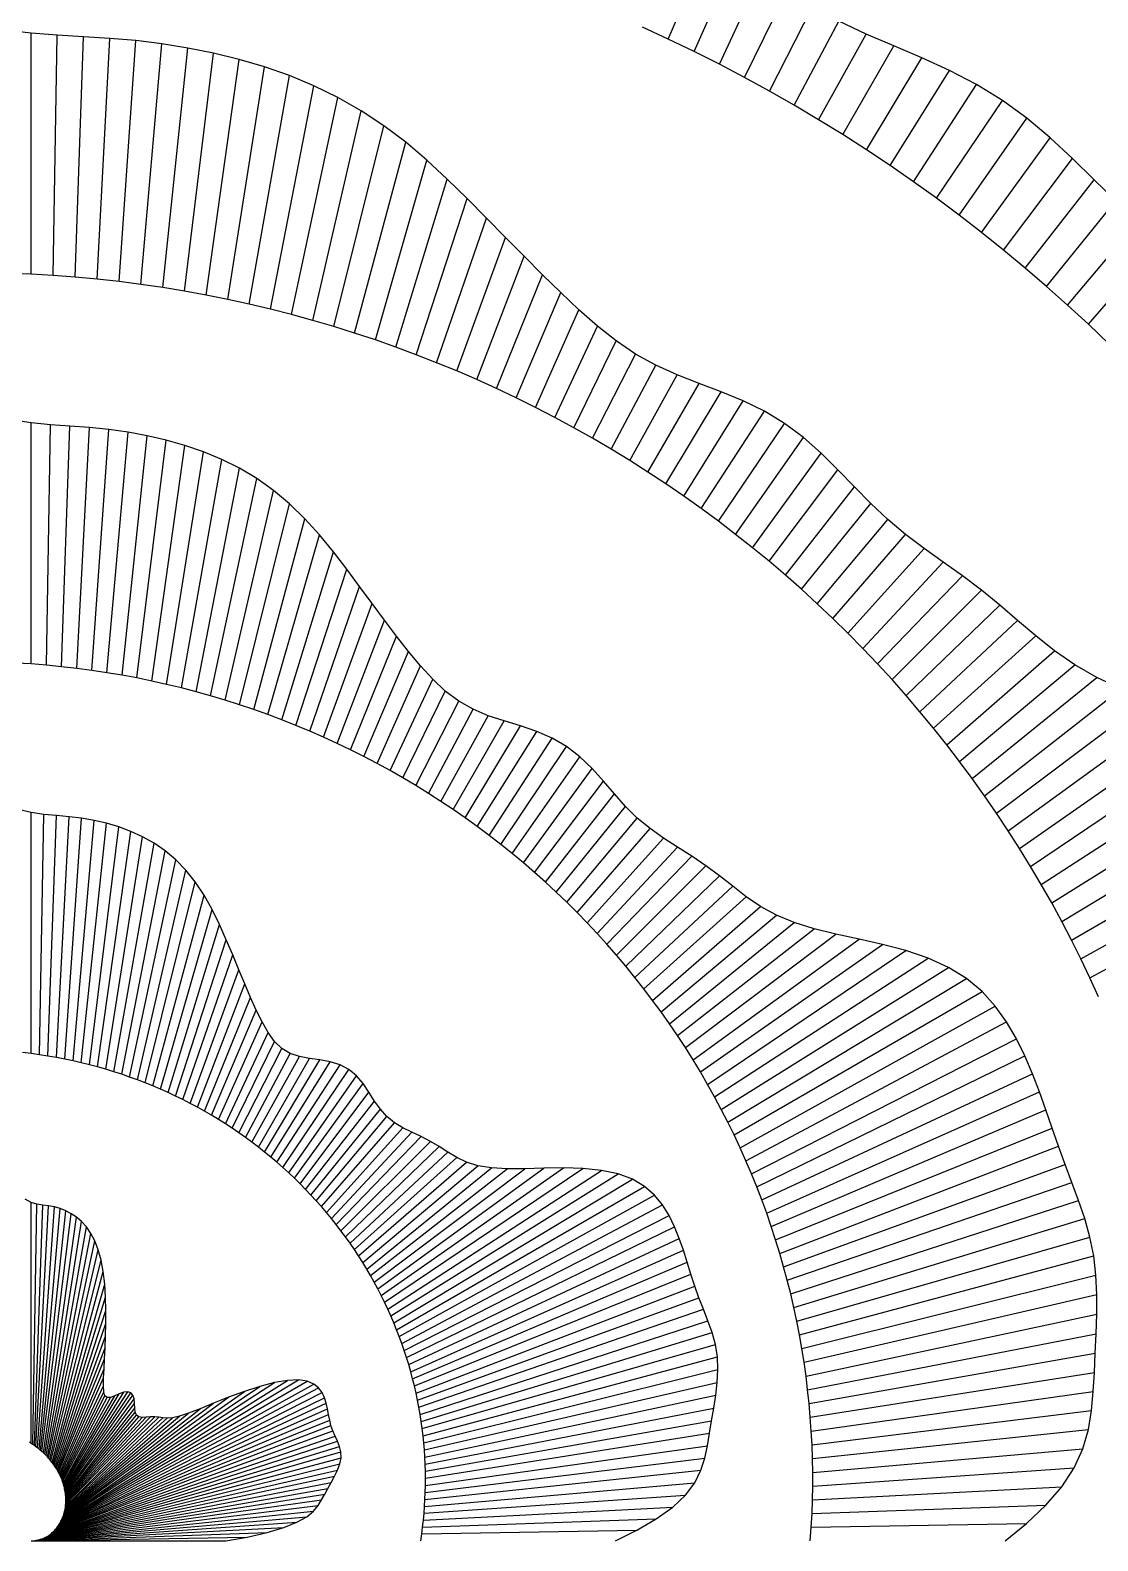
# Model space of a CAD drawing. Header units: metres. Extents: x -30.4 to 28.5, y -25.7 to 29.7.
# Drawn here: x -0.01 to 13.69, y 0 to 19.38 of the extents above; entities that cross this region are included whole.
import ezdxf

# ---------------------------------------------------------------- set-up
doc = ezdxf.new("R2010")
doc.units = ezdxf.units.M
for name, color, linetype in [('Fill', 3, 'Continuous'), ('Inner', 2, 'Continuous'), ('Outer', 1, 'Continuous')]:
    doc.layers.add(name, color=color, linetype=linetype)

msp = doc.modelspace()

# ---------------------------------------------------------------- linework, layer by layer
at = {"layer": 'Fill'}
for p, q in [((8.178, 19.267), (8.751, 20.616)), ((8.508, 19.108), (9.065, 20.36)), ((8.834, 18.944), (9.38, 20.116)), ((9.157, 18.775), (9.7, 19.888)), ((9.477, 18.6), (10.028, 19.681)), ((9.794, 18.419), (10.367, 19.497)), ((0, 16.25), (0, 19.342)), ((0.283, 16.234), (0.337, 19.317)), ((0.566, 16.212), (0.674, 19.298)), ((0.848, 16.186), (1.01, 19.276)), ((1.13, 16.155), (1.346, 19.247)), ((1.41, 16.119), (1.68, 19.205)), ((10.107, 18.233), (10.716, 19.332)), ((1.69, 16.078), (2.013, 19.152)), ((1.969, 16.032), (2.343, 19.085)), ((2.246, 15.982), (2.671, 19.005)), ((10.417, 18.042), (11.073, 19.179)), ((10.723, 17.846), (11.433, 19.027)), ((2.523, 15.926), (2.995, 18.91)), ((11.025, 17.644), (11.788, 18.865)), ((2.798, 15.866), (3.315, 18.799)), ((3.071, 15.801), (3.629, 18.669)), ((11.324, 17.437), (12.134, 18.685)), ((3.344, 15.732), (3.936, 18.519)), ((11.619, 17.226), (12.465, 18.481)), ((3.615, 15.658), (4.236, 18.348)), ((11.91, 17.009), (12.78, 18.251)), ((3.884, 15.579), (4.527, 18.155)), ((4.152, 15.495), (4.808, 17.943)), ((12.197, 16.787), (13.078, 18)), ((4.418, 15.407), (5.079, 17.713)), ((12.479, 16.561), (13.364, 17.734)), ((4.682, 15.314), (5.341, 17.471)), ((12.758, 16.329), (13.643, 17.462)), ((4.944, 15.217), (5.596, 17.222)), ((13.032, 16.093), (13.922, 17.193)), ((5.205, 15.115), (5.843, 16.971)), ((13.302, 15.853), (14.208, 16.933)), ((5.463, 15.009), (6.087, 16.723)), ((13.568, 15.608), (14.503, 16.684)), ((5.719, 14.898), (6.326, 16.48)), ((5.973, 14.783), (6.563, 16.243)), ((6.225, 14.664), (6.797, 16.014)), ((6.474, 14.541), (7.031, 15.792)), ((6.721, 14.413), (7.267, 15.584)), ((6.965, 14.281), (7.508, 15.394)), ((7.207, 14.145), (7.758, 15.226)), ((7.446, 14.005), (8.019, 15.082)), ((7.683, 13.86), (8.292, 14.959)), ((7.917, 13.712), (8.573, 14.849)), ((8.148, 13.56), (8.857, 14.741)), ((8.376, 13.404), (9.139, 14.625)), ((0, 11.25), (0, 14.342)), ((8.601, 13.244), (9.411, 14.492)), ((0.196, 11.234), (0.25, 14.318)), ((0.392, 11.215), (0.499, 14.301)), ((0.587, 11.193), (0.749, 14.283)), ((0.781, 11.167), (0.997, 14.259)), ((0.974, 11.138), (1.244, 14.224)), ((1.167, 11.105), (1.49, 14.179)), ((8.823, 13.08), (9.669, 14.335)), ((9.042, 12.913), (9.912, 14.155)), ((1.359, 11.07), (1.734, 14.122)), ((1.55, 11.03), (1.975, 14.054)), ((1.74, 10.988), (2.213, 13.972)), ((9.258, 12.742), (10.139, 13.955)), ((1.929, 10.942), (2.446, 13.875)), ((2.117, 10.893), (2.675, 13.761)), ((2.304, 10.841), (2.897, 13.628)), ((9.47, 12.567), (10.355, 13.741)), ((2.49, 10.786), (3.111, 13.476)), ((9.68, 12.389), (10.565, 13.522)), ((2.675, 10.727), (3.317, 13.304)), ((9.886, 12.208), (10.776, 13.307)), ((2.858, 10.665), (3.514, 13.113)), ((10.088, 12.023), (10.994, 13.102)), ((3.04, 10.601), (3.701, 12.907)), ((10.287, 11.834), (11.223, 12.91)), ((3.22, 10.533), (3.88, 12.689)), ((10.483, 11.643), (11.462, 12.73)), ((3.399, 10.462), (4.051, 12.466)), ((10.675, 11.448), (11.707, 12.555)), ((3.577, 10.388), (4.216, 12.243)), ((10.864, 11.25), (11.954, 12.379)), ((3.753, 10.311), (4.377, 12.024)), ((11.049, 11.049), (12.196, 12.196)), ((11.23, 10.844), (12.431, 12.005)), ((3.927, 10.23), (4.534, 11.812)), ((11.407, 10.637), (12.661, 11.807)), ((4.1, 10.148), (4.69, 11.608)), ((11.581, 10.427), (12.893, 11.609)), ((4.271, 10.062), (4.844, 11.411)), ((11.75, 10.214), (13.135, 11.418)), ((4.44, 9.973), (4.998, 11.225)), ((4.608, 9.881), (5.154, 11.053)), ((11.916, 9.999), (13.395, 11.24)), ((12.078, 9.781), (13.679, 11.077)), ((4.773, 9.787), (5.316, 10.9)), ((12.236, 9.56), (13.989, 10.93)), ((4.937, 9.69), (5.488, 10.771)), ((5.099, 9.59), (5.672, 10.668)), ((12.39, 9.336), (14.322, 10.792)), ((5.259, 9.487), (5.868, 10.586)), ((5.417, 9.382), (6.073, 10.519)), ((12.54, 9.111), (14.67, 10.658)), ((12.685, 8.882), (15.024, 10.52)), ((5.572, 9.274), (6.282, 10.455)), ((5.726, 9.164), (6.489, 10.385)), ((5.878, 9.051), (6.688, 10.298)), ((12.827, 8.652), (15.373, 10.369)), ((6.027, 8.935), (6.873, 10.19)), ((12.964, 8.419), (15.705, 10.199)), ((6.174, 8.817), (7.044, 10.06)), ((6.319, 8.697), (7.2, 9.91)), ((13.098, 8.184), (16.013, 10.006)), ((6.461, 8.574), (7.346, 9.748)), ((13.227, 7.947), (16.29, 9.788)), ((6.601, 8.449), (7.486, 9.582)), ((13.351, 7.708), (16.534, 9.546)), ((0, 6.25), (0, 9.342)), ((0.109, 6.235), (0.163, 9.319)), ((0.217, 6.218), (0.325, 9.304)), ((6.739, 8.322), (7.629, 9.421)), ((0.325, 6.2), (0.487, 9.29)), ((0.432, 6.179), (0.648, 9.271)), ((0.539, 6.157), (0.809, 9.243)), ((0.645, 6.133), (0.968, 9.206)), ((0.75, 6.107), (1.125, 9.16)), ((6.874, 8.192), (7.78, 9.272)), ((7.007, 8.061), (7.943, 9.137)), ((13.472, 7.467), (16.748, 9.283)), ((0.854, 6.079), (1.279, 9.102)), ((0.958, 6.05), (1.431, 9.033)), ((1.061, 6.018), (1.578, 8.951)), ((7.137, 7.927), (8.116, 9.014)), ((13.588, 7.225), (16.934, 9.004)), ((1.163, 5.985), (1.721, 8.852)), ((1.265, 5.95), (1.857, 8.737)), ((7.265, 7.791), (8.297, 8.898)), ((7.39, 7.653), (8.481, 8.782)), ((1.365, 5.914), (1.986, 8.604)), ((7.513, 7.513), (8.66, 8.66)), ((7.633, 7.371), (8.834, 8.531)), ((1.465, 5.876), (2.107, 8.453)), ((7.75, 7.227), (9.005, 8.397)), ((1.564, 5.836), (2.22, 8.284)), ((7.865, 7.082), (9.177, 8.263)), ((1.661, 5.794), (2.323, 8.101)), ((7.977, 6.934), (9.361, 8.138)), ((8.086, 6.785), (9.565, 8.026)), ((1.758, 5.751), (2.418, 7.908)), ((8.192, 6.634), (9.794, 7.931)), ((8.296, 6.482), (10.049, 7.851)), ((8.397, 6.327), (10.329, 7.783)), ((1.854, 5.706), (2.505, 7.711)), ((8.495, 6.172), (10.625, 7.719)), ((8.59, 6.015), (10.928, 7.652)), ((8.682, 5.856), (11.227, 7.573)), ((1.949, 5.66), (2.588, 7.516)), ((8.771, 5.696), (11.512, 7.476)), ((2.043, 5.612), (2.666, 7.326)), ((8.857, 5.535), (11.773, 7.357)), ((8.941, 5.372), (12.004, 7.213)), ((2.135, 5.563), (2.742, 7.144)), ((9.021, 5.208), (12.204, 7.046)), ((2.227, 5.512), (2.817, 6.972)), ((2.317, 5.459), (2.89, 6.808)), ((9.098, 5.043), (12.374, 6.859)), ((2.407, 5.405), (2.964, 6.657)), ((9.173, 4.877), (12.519, 6.657)), ((2.495, 5.35), (3.041, 6.521)), ((2.582, 5.293), (3.124, 6.406)), ((9.244, 4.71), (12.644, 6.442)), ((2.667, 5.235), (3.218, 6.316)), ((2.752, 5.175), (3.325, 6.253)), ((2.835, 5.114), (3.444, 6.213)), ((9.313, 4.542), (12.753, 6.22)), ((2.917, 5.052), (3.573, 6.189)), ((2.997, 4.988), (3.707, 6.17)), ((3.076, 4.923), (3.84, 6.145)), ((3.154, 4.857), (3.965, 6.105)), ((3.231, 4.79), (4.077, 6.045)), ((3.306, 4.722), (4.176, 5.964)), ((3.38, 4.652), (4.261, 5.865)), ((9.378, 4.373), (12.851, 5.992)), ((3.452, 4.581), (4.336, 5.755)), ((3.523, 4.509), (4.408, 5.642)), ((9.44, 4.203), (12.94, 5.761)), ((3.592, 4.436), (4.483, 5.536)), ((3.66, 4.362), (4.566, 5.442)), ((9.499, 4.032), (13.023, 5.528)), ((3.727, 4.287), (4.662, 5.363)), ((3.792, 4.211), (4.771, 5.298)), ((3.855, 4.134), (4.887, 5.241)), ((9.555, 3.861), (13.104, 5.294)), ((3.917, 4.056), (5.007, 5.185)), ((3.977, 3.977), (5.125, 5.125)), ((4.036, 3.898), (5.238, 5.058)), ((9.608, 3.688), (13.185, 5.061)), ((4.094, 3.817), (5.348, 4.987)), ((4.149, 3.736), (5.462, 4.918)), ((4.203, 3.654), (5.588, 4.857)), ((4.256, 3.571), (5.735, 4.812)), ((4.307, 3.487), (5.908, 4.784)), ((4.356, 3.403), (6.109, 4.773)), ((4.404, 3.318), (6.336, 4.774)), ((4.45, 3.233), (6.58, 4.781)), ((4.494, 3.147), (6.832, 4.784)), ((4.537, 3.06), (7.082, 4.777)), ((4.578, 2.973), (7.319, 4.753)), ((4.617, 2.885), (7.533, 4.707)), ((9.658, 3.515), (13.269, 4.83)), ((4.655, 2.797), (7.719, 4.638)), ((4.691, 2.708), (7.874, 4.546)), ((9.705, 3.342), (13.356, 4.599)), ((0, 1.25), (0, 4.342)), ((0.022, 1.236), (0.075, 4.319)), ((0.043, 1.221), (0.15, 4.307)), ((0.063, 1.207), (0.225, 4.297)), ((0.083, 1.192), (0.3, 4.283)), ((4.725, 2.619), (8.001, 4.435)), ((4.758, 2.53), (8.104, 4.309)), ((9.748, 3.167), (13.442, 4.368)), ((0.103, 1.176), (0.373, 4.262)), ((0.122, 1.16), (0.445, 4.234)), ((0.14, 1.144), (0.515, 4.197)), ((0.159, 1.128), (0.583, 4.151)), ((0.176, 1.111), (0.649, 4.095)), ((4.789, 2.44), (8.189, 4.172)), ((9.789, 2.993), (13.521, 4.134)), ((0.193, 1.094), (0.71, 4.027)), ((0.209, 1.077), (0.767, 3.944)), ((4.819, 2.35), (8.259, 4.028)), ((4.846, 2.26), (8.319, 3.879)), ((9.826, 2.818), (13.588, 3.896)), ((0.225, 1.06), (0.818, 3.847)), ((0.241, 1.042), (0.862, 3.732)), ((4.872, 2.169), (8.372, 3.728)), ((0.255, 1.024), (0.898, 3.601)), ((4.897, 2.078), (8.421, 3.574)), ((9.86, 2.642), (13.637, 3.654)), ((0.27, 1.006), (0.926, 3.454)), ((4.919, 1.987), (8.468, 3.421)), ((9.892, 2.466), (13.666, 3.407)), ((0.283, 0.988), (0.945, 3.294)), ((0.296, 0.97), (0.956, 3.126)), ((4.94, 1.896), (8.517, 3.269)), ((4.959, 1.805), (8.571, 3.119)), ((9.92, 2.29), (13.678, 3.158)), ((0.309, 0.951), (0.96, 2.956)), ((4.977, 1.714), (8.628, 2.971)), ((0.321, 0.932), (0.96, 2.788)), ((4.993, 1.622), (8.687, 2.822)), ((9.945, 2.114), (13.677, 2.907)), ((0.333, 0.914), (0.956, 2.627)), ((5.007, 1.531), (8.74, 2.672)), ((9.966, 1.937), (13.668, 2.657)), ((0.343, 0.895), (0.951, 2.476)), ((0.354, 0.876), (0.944, 2.336)), ((5.02, 1.439), (8.782, 2.518)), ((5.031, 1.348), (8.807, 2.36)), ((9.985, 1.761), (13.657, 2.408)), ((0.364, 0.857), (0.936, 2.206)), ((5.04, 1.257), (8.815, 2.198)), ((10, 1.584), (13.646, 2.161)), ((0.343, 0.183), (3.69, 1.962)), ((0.352, 0.195), (3.628, 2.011)), ((0.361, 0.208), (3.544, 2.046)), ((0.369, 0.222), (3.433, 2.063)), ((0.373, 0.837), (0.93, 2.089)), ((0.377, 0.236), (3.292, 2.057)), ((0.382, 0.818), (0.928, 1.99)), ((0.384, 0.25), (3.125, 2.03)), ((0.391, 0.264), (2.937, 1.981)), ((5.048, 1.165), (8.806, 2.033)), ((0.315, 0.147), (3.788, 1.766)), ((0.325, 0.158), (3.765, 1.836)), ((0.334, 0.17), (3.734, 1.902)), ((0.39, 0.799), (0.933, 1.912)), ((0.397, 0.78), (0.948, 1.861)), ((0.398, 0.279), (2.737, 1.916)), ((0.404, 0.76), (0.977, 1.838)), ((0.405, 0.294), (2.535, 1.842)), ((0.41, 0.309), (2.342, 1.765)), ((0.411, 0.741), (1.02, 1.84)), ((0.417, 0.722), (1.073, 1.859)), ((0.422, 0.702), (1.132, 1.884)), ((0.427, 0.683), (1.19, 1.905)), ((0.431, 0.664), (1.241, 1.912)), ((0.435, 0.645), (1.282, 1.9)), ((0.438, 0.626), (1.308, 1.868)), ((0.441, 0.607), (1.322, 1.82)), ((0.443, 0.588), (1.327, 1.762)), ((5.054, 1.074), (8.786, 1.867)), ((10.013, 1.407), (13.632, 1.916)), ((0.294, 0.125), (3.818, 1.621)), ((0.305, 0.136), (3.805, 1.694)), ((0.416, 0.325), (2.169, 1.695)), ((0.421, 0.341), (2.022, 1.638)), ((0.426, 0.357), (1.904, 1.598)), ((0.43, 0.374), (1.814, 1.577)), ((0.434, 0.39), (1.746, 1.572)), ((0.437, 0.407), (1.691, 1.577)), ((0.44, 0.425), (1.641, 1.585)), ((0.442, 0.442), (1.589, 1.589)), ((0.444, 0.46), (1.534, 1.589)), ((0.445, 0.569), (1.33, 1.702)), ((0.445, 0.477), (1.477, 1.584)), ((0.446, 0.55), (1.336, 1.65)), ((0.446, 0.532), (1.352, 1.612)), ((0.446, 0.514), (1.382, 1.59)), ((0.446, 0.495), (1.425, 1.583)), ((5.058, 0.983), (8.76, 1.703)), ((10.022, 1.231), (13.609, 1.671)), ((0.261, 0.095), (3.872, 1.409)), ((0.272, 0.105), (3.849, 1.478)), ((0.283, 0.114), (3.832, 1.548)), ((5.061, 0.892), (8.733, 1.54)), ((5.062, 0.802), (8.707, 1.379)), ((10.028, 1.054), (13.569, 1.426)), ((0.226, 0.069), (3.958, 1.21)), ((0.238, 0.077), (3.931, 1.277)), ((0.25, 0.086), (3.901, 1.343)), ((5.061, 0.711), (8.68, 1.22)), ((10.031, 0.878), (13.499, 1.181)), ((0.189, 0.047), (3.963, 0.988)), ((0.201, 0.054), (3.978, 1.066)), ((0.214, 0.061), (3.975, 1.14)), ((5.059, 0.621), (8.646, 1.062)), ((0.163, 0.035), (3.895, 0.828)), ((0.176, 0.041), (3.934, 0.908)), ((5.055, 0.531), (8.596, 0.904)), ((10.031, 0.701), (13.388, 0.936)), ((0.123, 0.02), (3.769, 0.597)), ((0.137, 0.024), (3.809, 0.672)), ((0.15, 0.029), (3.852, 0.749)), ((5.043, 0.353), (8.4, 0.587)), ((5.05, 0.442), (8.518, 0.745)), ((10.028, 0.526), (13.229, 0.693)), ((0.096, 0.012), (3.684, 0.452)), ((0.11, 0.015), (3.729, 0.524)), ((5.035, 0.264), (8.236, 0.432)), ((10.022, 0.35), (13.021, 0.455)), ((0.055, 0.004), (3.412, 0.239)), ((0.069, 0.006), (3.537, 0.309)), ((0.083, 0.009), (3.624, 0.381)), ((5.025, 0.175), (8.024, 0.28)), ((10.012, 0.175), (12.773, 0.223)), ((0, 0), (2.5, 0)), ((0.014, 0), (2.775, 0.048)), ((0.028, 0.001), (3.028, 0.106)), ((0.042, 0.002), (3.243, 0.17)), ((5.013, 0.088), (7.774, 0.136))]:
    msp.add_line(p, q, dxfattribs=at)
at = {"layer": 'Inner'}
for p, q in [((8.178, 19.267), (7.846, 19.419)), ((8.508, 19.108), (8.178, 19.267)), ((8.834, 18.944), (8.508, 19.108)), ((9.157, 18.775), (8.834, 18.944)), ((9.477, 18.6), (9.157, 18.775)), ((9.794, 18.419), (9.477, 18.6)), ((10.107, 18.233), (9.794, 18.419)), ((10.417, 18.042), (10.107, 18.233)), ((10.723, 17.846), (10.417, 18.042)), ((11.025, 17.644), (10.723, 17.846)), ((11.324, 17.437), (11.025, 17.644)), ((11.619, 17.226), (11.324, 17.437)), ((11.91, 17.009), (11.619, 17.226)), ((12.197, 16.787), (11.91, 17.009)), ((12.479, 16.561), (12.197, 16.787)), ((12.758, 16.329), (12.479, 16.561)), ((13.032, 16.093), (12.758, 16.329)), ((0, 16.25), (-0.284, 16.261)), ((0.283, 16.234), (0, 16.25)), ((0.566, 16.212), (0.283, 16.234)), ((0.848, 16.186), (0.566, 16.212)), ((1.13, 16.155), (0.848, 16.186)), ((1.41, 16.119), (1.13, 16.155)), ((1.69, 16.078), (1.41, 16.119)), ((13.302, 15.853), (13.032, 16.093)), ((1.969, 16.032), (1.69, 16.078)), ((2.246, 15.982), (1.969, 16.032)), ((2.523, 15.926), (2.246, 15.982)), ((2.798, 15.866), (2.523, 15.926)), ((3.071, 15.801), (2.798, 15.866)), ((3.344, 15.732), (3.071, 15.801)), ((3.615, 15.658), (3.344, 15.732)), ((13.568, 15.608), (13.302, 15.853)), ((3.884, 15.579), (3.615, 15.658)), ((4.152, 15.495), (3.884, 15.579)), ((13.829, 15.358), (13.568, 15.608)), ((4.418, 15.407), (4.152, 15.495)), ((4.682, 15.314), (4.418, 15.407)), ((4.944, 15.217), (4.682, 15.314)), ((5.205, 15.115), (4.944, 15.217)), ((5.463, 15.009), (5.205, 15.115)), ((5.719, 14.898), (5.463, 15.009)), ((5.973, 14.783), (5.719, 14.898)), ((6.225, 14.664), (5.973, 14.783)), ((6.474, 14.541), (6.225, 14.664)), ((6.721, 14.413), (6.474, 14.541)), ((6.965, 14.281), (6.721, 14.413)), ((7.207, 14.145), (6.965, 14.281)), ((7.446, 14.005), (7.207, 14.145)), ((7.683, 13.86), (7.446, 14.005)), ((7.917, 13.712), (7.683, 13.86)), ((8.148, 13.56), (7.917, 13.712)), ((8.376, 13.404), (8.148, 13.56)), ((8.601, 13.244), (8.376, 13.404)), ((8.823, 13.08), (8.601, 13.244)), ((9.042, 12.913), (8.823, 13.08)), ((9.258, 12.742), (9.042, 12.913)), ((9.47, 12.567), (9.258, 12.742)), ((9.68, 12.389), (9.47, 12.567)), ((9.886, 12.208), (9.68, 12.389)), ((10.088, 12.023), (9.886, 12.208)), ((10.287, 11.834), (10.088, 12.023)), ((10.483, 11.643), (10.287, 11.834)), ((10.675, 11.448), (10.483, 11.643)), ((10.864, 11.25), (10.675, 11.448)), ((0, 11.25), (-0.197, 11.262)), ((0.196, 11.234), (0, 11.25)), ((11.049, 11.049), (10.864, 11.25)), ((0.392, 11.215), (0.196, 11.234)), ((0.587, 11.193), (0.392, 11.215)), ((0.781, 11.167), (0.587, 11.193)), ((0.974, 11.138), (0.781, 11.167)), ((1.167, 11.105), (0.974, 11.138)), ((1.359, 11.07), (1.167, 11.105)), ((1.55, 11.03), (1.359, 11.07)), ((11.23, 10.844), (11.049, 11.049)), ((1.74, 10.988), (1.55, 11.03)), ((1.929, 10.942), (1.74, 10.988)), ((2.117, 10.893), (1.929, 10.942)), ((2.304, 10.841), (2.117, 10.893)), ((2.49, 10.786), (2.304, 10.841)), ((2.675, 10.727), (2.49, 10.786)), ((2.858, 10.665), (2.675, 10.727)), ((3.04, 10.601), (2.858, 10.665)), ((11.407, 10.637), (11.23, 10.844)), ((3.22, 10.533), (3.04, 10.601)), ((3.399, 10.462), (3.22, 10.533)), ((11.581, 10.427), (11.407, 10.637)), ((3.577, 10.388), (3.399, 10.462)), ((3.753, 10.311), (3.577, 10.388)), ((3.927, 10.23), (3.753, 10.311)), ((11.75, 10.214), (11.581, 10.427)), ((4.1, 10.148), (3.927, 10.23)), ((4.271, 10.062), (4.1, 10.148)), ((11.916, 9.999), (11.75, 10.214)), ((4.44, 9.973), (4.271, 10.062)), ((4.608, 9.881), (4.44, 9.973)), ((12.078, 9.781), (11.916, 9.999)), ((4.773, 9.787), (4.608, 9.881)), ((4.937, 9.69), (4.773, 9.787)), ((12.236, 9.56), (12.078, 9.781)), ((5.099, 9.59), (4.937, 9.69)), ((5.259, 9.487), (5.099, 9.59)), ((12.39, 9.336), (12.236, 9.56)), ((5.417, 9.382), (5.259, 9.487)), ((5.572, 9.274), (5.417, 9.382)), ((12.54, 9.111), (12.39, 9.336)), ((5.726, 9.164), (5.572, 9.274)), ((5.878, 9.051), (5.726, 9.164)), ((12.685, 8.882), (12.54, 9.111)), ((6.027, 8.935), (5.878, 9.051)), ((6.174, 8.817), (6.027, 8.935)), ((6.319, 8.697), (6.174, 8.817)), ((12.827, 8.652), (12.685, 8.882)), ((6.461, 8.574), (6.319, 8.697)), ((6.601, 8.449), (6.461, 8.574)), ((12.964, 8.419), (12.827, 8.652)), ((6.739, 8.322), (6.601, 8.449)), ((13.098, 8.184), (12.964, 8.419)), ((6.874, 8.192), (6.739, 8.322)), ((7.007, 8.061), (6.874, 8.192)), ((13.227, 7.947), (13.098, 8.184)), ((7.137, 7.927), (7.007, 8.061)), ((13.351, 7.708), (13.227, 7.947)), ((7.265, 7.791), (7.137, 7.927)), ((7.39, 7.653), (7.265, 7.791)), ((7.513, 7.513), (7.39, 7.653)), ((13.472, 7.467), (13.351, 7.708)), ((7.633, 7.371), (7.513, 7.513)), ((7.75, 7.227), (7.633, 7.371)), ((13.588, 7.225), (13.472, 7.467)), ((7.865, 7.082), (7.75, 7.227)), ((13.699, 6.98), (13.588, 7.225)), ((7.977, 6.934), (7.865, 7.082)), ((8.086, 6.785), (7.977, 6.934)), ((8.192, 6.634), (8.086, 6.785)), ((8.296, 6.482), (8.192, 6.634)), ((8.397, 6.327), (8.296, 6.482)), ((0, 6.25), (-0.109, 6.263)), ((0.109, 6.235), (0, 6.25)), ((0.217, 6.218), (0.109, 6.235)), ((0.325, 6.2), (0.217, 6.218)), ((8.495, 6.172), (8.397, 6.327)), ((0.432, 6.179), (0.325, 6.2)), ((0.539, 6.157), (0.432, 6.179)), ((0.645, 6.133), (0.539, 6.157)), ((0.75, 6.107), (0.645, 6.133)), ((0.854, 6.079), (0.75, 6.107)), ((0.958, 6.05), (0.854, 6.079)), ((1.061, 6.018), (0.958, 6.05)), ((1.163, 5.985), (1.061, 6.018)), ((8.59, 6.015), (8.495, 6.172)), ((8.682, 5.856), (8.59, 6.015)), ((1.265, 5.95), (1.163, 5.985)), ((1.365, 5.914), (1.265, 5.95)), ((1.465, 5.876), (1.365, 5.914)), ((1.564, 5.836), (1.465, 5.876)), ((1.661, 5.794), (1.564, 5.836)), ((8.771, 5.696), (8.682, 5.856)), ((1.758, 5.751), (1.661, 5.794)), ((1.854, 5.706), (1.758, 5.751)), ((1.949, 5.66), (1.854, 5.706)), ((2.043, 5.612), (1.949, 5.66)), ((8.857, 5.535), (8.771, 5.696)), ((2.135, 5.563), (2.043, 5.612)), ((2.227, 5.512), (2.135, 5.563)), ((2.317, 5.459), (2.227, 5.512)), ((2.407, 5.405), (2.317, 5.459)), ((8.941, 5.372), (8.857, 5.535)), ((2.495, 5.35), (2.407, 5.405)), ((2.582, 5.293), (2.495, 5.35)), ((2.667, 5.235), (2.582, 5.293)), ((2.752, 5.175), (2.667, 5.235)), ((9.021, 5.208), (8.941, 5.372)), ((2.835, 5.114), (2.752, 5.175)), ((2.917, 5.052), (2.835, 5.114)), ((2.997, 4.988), (2.917, 5.052)), ((9.098, 5.043), (9.021, 5.208)), ((9.173, 4.877), (9.098, 5.043)), ((3.076, 4.923), (2.997, 4.988)), ((3.154, 4.857), (3.076, 4.923)), ((3.231, 4.79), (3.154, 4.857)), ((9.244, 4.71), (9.173, 4.877)), ((3.306, 4.722), (3.231, 4.79)), ((3.38, 4.652), (3.306, 4.722)), ((3.452, 4.581), (3.38, 4.652)), ((9.313, 4.542), (9.244, 4.71)), ((3.523, 4.509), (3.452, 4.581)), ((3.592, 4.436), (3.523, 4.509)), ((9.378, 4.373), (9.313, 4.542)), ((3.66, 4.362), (3.592, 4.436)), ((3.727, 4.287), (3.66, 4.362)), ((3.792, 4.211), (3.727, 4.287)), ((9.44, 4.203), (9.378, 4.373)), ((3.855, 4.134), (3.792, 4.211)), ((3.917, 4.056), (3.855, 4.134)), ((9.499, 4.032), (9.44, 4.203)), ((3.977, 3.977), (3.917, 4.056)), ((4.036, 3.898), (3.977, 3.977)), ((4.094, 3.817), (4.036, 3.898)), ((9.555, 3.861), (9.499, 4.032)), ((4.149, 3.736), (4.094, 3.817)), ((4.203, 3.654), (4.149, 3.736)), ((9.608, 3.688), (9.555, 3.861)), ((9.658, 3.515), (9.608, 3.688)), ((4.256, 3.571), (4.203, 3.654)), ((4.307, 3.487), (4.256, 3.571)), ((9.705, 3.342), (9.658, 3.515)), ((4.356, 3.403), (4.307, 3.487)), ((4.404, 3.318), (4.356, 3.403)), ((4.45, 3.233), (4.404, 3.318)), ((9.748, 3.167), (9.705, 3.342)), ((4.494, 3.147), (4.45, 3.233)), ((4.537, 3.06), (4.494, 3.147)), ((9.789, 2.993), (9.748, 3.167)), ((4.578, 2.973), (4.537, 3.06)), ((4.617, 2.885), (4.578, 2.973)), ((9.826, 2.818), (9.789, 2.993)), ((4.655, 2.797), (4.617, 2.885)), ((4.691, 2.708), (4.655, 2.797)), ((9.86, 2.642), (9.826, 2.818)), ((4.725, 2.619), (4.691, 2.708)), ((4.758, 2.53), (4.725, 2.619)), ((4.789, 2.44), (4.758, 2.53)), ((9.892, 2.466), (9.86, 2.642)), ((4.819, 2.35), (4.789, 2.44)), ((4.846, 2.26), (4.819, 2.35)), ((9.92, 2.29), (9.892, 2.466)), ((4.872, 2.169), (4.846, 2.26)), ((4.897, 2.078), (4.872, 2.169)), ((9.945, 2.114), (9.92, 2.29)), ((4.919, 1.987), (4.897, 2.078)), ((4.94, 1.896), (4.919, 1.987)), ((9.966, 1.937), (9.945, 2.114)), ((4.959, 1.805), (4.94, 1.896)), ((4.977, 1.714), (4.959, 1.805)), ((9.985, 1.761), (9.966, 1.937)), ((10, 1.584), (9.985, 1.761)), ((4.993, 1.622), (4.977, 1.714)), ((5.007, 1.531), (4.993, 1.622)), ((10.013, 1.407), (10, 1.584)), ((5.02, 1.439), (5.007, 1.531)), ((5.031, 1.348), (5.02, 1.439)), ((10.022, 1.231), (10.013, 1.407)), ((0, 1.25), (-0.022, 1.264)), ((0.022, 1.236), (0, 1.25)), ((0.043, 1.221), (0.022, 1.236)), ((0.063, 1.207), (0.043, 1.221)), ((0.083, 1.192), (0.063, 1.207)), ((0.103, 1.176), (0.083, 1.192)), ((0.122, 1.16), (0.103, 1.176)), ((5.04, 1.257), (5.031, 1.348)), ((5.048, 1.165), (5.04, 1.257)), ((5.054, 1.074), (5.048, 1.165)), ((10.028, 1.054), (10.022, 1.231)), ((0.14, 1.144), (0.122, 1.16)), ((0.159, 1.128), (0.14, 1.144)), ((0.176, 1.111), (0.159, 1.128)), ((0.193, 1.094), (0.176, 1.111)), ((0.209, 1.077), (0.193, 1.094)), ((0.225, 1.06), (0.209, 1.077)), ((0.241, 1.042), (0.225, 1.06)), ((0.255, 1.024), (0.241, 1.042)), ((0.27, 1.006), (0.255, 1.024)), ((0.283, 0.988), (0.27, 1.006)), ((0.296, 0.97), (0.283, 0.988)), ((0.309, 0.951), (0.296, 0.97)), ((5.058, 0.983), (5.054, 1.074)), ((5.061, 0.892), (5.058, 0.983)), ((10.031, 0.878), (10.028, 1.054)), ((0.321, 0.932), (0.309, 0.951)), ((0.333, 0.914), (0.321, 0.932)), ((0.343, 0.895), (0.333, 0.914)), ((0.354, 0.876), (0.343, 0.895)), ((0.364, 0.857), (0.354, 0.876)), ((0.373, 0.837), (0.364, 0.857)), ((0.382, 0.818), (0.373, 0.837)), ((0.39, 0.799), (0.382, 0.818)), ((0.397, 0.78), (0.39, 0.799)), ((0.404, 0.76), (0.397, 0.78)), ((5.062, 0.802), (5.061, 0.892)), ((5.061, 0.711), (5.062, 0.802)), ((10.031, 0.701), (10.031, 0.878)), ((0.411, 0.741), (0.404, 0.76)), ((0.417, 0.722), (0.411, 0.741)), ((0.422, 0.702), (0.417, 0.722)), ((0.427, 0.683), (0.422, 0.702)), ((0.431, 0.664), (0.427, 0.683)), ((0.435, 0.645), (0.431, 0.664)), ((0.438, 0.626), (0.435, 0.645)), ((0.441, 0.607), (0.438, 0.626)), ((0.443, 0.588), (0.441, 0.607)), ((0.445, 0.569), (0.443, 0.588)), ((5.055, 0.531), (5.059, 0.621)), ((5.059, 0.621), (5.061, 0.711)), ((10.028, 0.526), (10.031, 0.701)), ((0.43, 0.374), (0.434, 0.39)), ((0.434, 0.39), (0.437, 0.407)), ((0.437, 0.407), (0.44, 0.425)), ((0.44, 0.425), (0.442, 0.442)), ((0.442, 0.442), (0.444, 0.46)), ((0.444, 0.46), (0.445, 0.477)), ((0.446, 0.55), (0.445, 0.569)), ((0.445, 0.477), (0.446, 0.495)), ((0.446, 0.532), (0.446, 0.55)), ((0.446, 0.514), (0.446, 0.532)), ((0.446, 0.495), (0.446, 0.514)), ((5.043, 0.353), (5.05, 0.442)), ((5.05, 0.442), (5.055, 0.531)), ((10.022, 0.35), (10.028, 0.526)), ((0.343, 0.183), (0.352, 0.195)), ((0.352, 0.195), (0.361, 0.208)), ((0.361, 0.208), (0.369, 0.222)), ((0.369, 0.222), (0.377, 0.236)), ((0.377, 0.236), (0.384, 0.25)), ((0.384, 0.25), (0.391, 0.264)), ((0.391, 0.264), (0.398, 0.279)), ((0.398, 0.279), (0.405, 0.294)), ((0.405, 0.294), (0.41, 0.309)), ((0.41, 0.309), (0.416, 0.325)), ((0.416, 0.325), (0.421, 0.341)), ((0.421, 0.341), (0.426, 0.357)), ((0.426, 0.357), (0.43, 0.374)), ((5.025, 0.175), (5.035, 0.264)), ((5.035, 0.264), (5.043, 0.353)), ((10.012, 0.175), (10.022, 0.35)), ((0, 0), (0, 0)), ((0, 0), (0.014, 0)), ((0.014, 0), (0.028, 0.001)), ((0.028, 0.001), (0.042, 0.002)), ((0.042, 0.002), (0.055, 0.004)), ((0.055, 0.004), (0.069, 0.006)), ((0.069, 0.006), (0.083, 0.009)), ((0.083, 0.009), (0.096, 0.012)), ((0.096, 0.012), (0.11, 0.015)), ((0.11, 0.015), (0.123, 0.02)), ((0.123, 0.02), (0.137, 0.024)), ((0.137, 0.024), (0.15, 0.029)), ((0.15, 0.029), (0.163, 0.035)), ((0.163, 0.035), (0.176, 0.041)), ((0.176, 0.041), (0.189, 0.047)), ((0.189, 0.047), (0.201, 0.054)), ((0.201, 0.054), (0.214, 0.061)), ((0.214, 0.061), (0.226, 0.069)), ((0.226, 0.069), (0.238, 0.077)), ((0.238, 0.077), (0.25, 0.086)), ((0.25, 0.086), (0.261, 0.095)), ((0.261, 0.095), (0.272, 0.105)), ((0.272, 0.105), (0.283, 0.114)), ((0.283, 0.114), (0.294, 0.125)), ((0.294, 0.125), (0.305, 0.136)), ((0.305, 0.136), (0.315, 0.147)), ((0.315, 0.147), (0.325, 0.158)), ((0.325, 0.158), (0.334, 0.17)), ((0.334, 0.17), (0.343, 0.183)), ((5, 0), (5.013, 0.088)), ((5.013, 0.088), (5.025, 0.175)), ((10, 0), (10.012, 0.175))]:
    msp.add_line(p, q, dxfattribs=at)
at = {"layer": 'Outer'}
for p, q in [((10.716, 19.332), (10.367, 19.497)), ((0, 19.342), (-0.338, 19.381)), ((0.337, 19.317), (0, 19.342)), ((0.674, 19.298), (0.337, 19.317)), ((1.01, 19.276), (0.674, 19.298)), ((1.346, 19.247), (1.01, 19.276)), ((1.68, 19.205), (1.346, 19.247)), ((2.013, 19.152), (1.68, 19.205)), ((11.073, 19.179), (10.716, 19.332)), ((2.343, 19.085), (2.013, 19.152)), ((2.671, 19.005), (2.343, 19.085)), ((2.995, 18.91), (2.671, 19.005)), ((11.433, 19.027), (11.073, 19.179)), ((11.788, 18.865), (11.433, 19.027)), ((3.315, 18.799), (2.995, 18.91)), ((12.134, 18.685), (11.788, 18.865)), ((3.629, 18.669), (3.315, 18.799)), ((3.936, 18.519), (3.629, 18.669)), ((12.465, 18.481), (12.134, 18.685)), ((4.236, 18.348), (3.936, 18.519)), ((12.78, 18.251), (12.465, 18.481)), ((4.527, 18.155), (4.236, 18.348)), ((13.078, 18), (12.78, 18.251)), ((4.808, 17.943), (4.527, 18.155)), ((5.079, 17.713), (4.808, 17.943)), ((13.364, 17.734), (13.078, 18)), ((5.341, 17.471), (5.079, 17.713)), ((13.643, 17.462), (13.364, 17.734)), ((5.596, 17.222), (5.341, 17.471)), ((13.922, 17.193), (13.643, 17.462)), ((5.843, 16.971), (5.596, 17.222)), ((6.087, 16.723), (5.843, 16.971)), ((6.326, 16.48), (6.087, 16.723)), ((6.563, 16.243), (6.326, 16.48)), ((6.797, 16.014), (6.563, 16.243)), ((7.031, 15.792), (6.797, 16.014)), ((7.267, 15.584), (7.031, 15.792)), ((7.508, 15.394), (7.267, 15.584)), ((7.758, 15.226), (7.508, 15.394)), ((8.019, 15.082), (7.758, 15.226)), ((8.292, 14.959), (8.019, 15.082)), ((8.573, 14.849), (8.292, 14.959)), ((8.857, 14.741), (8.573, 14.849)), ((9.139, 14.625), (8.857, 14.741)), ((9.411, 14.492), (9.139, 14.625)), ((0, 14.342), (-0.251, 14.382)), ((0.25, 14.318), (0, 14.342)), ((9.669, 14.335), (9.411, 14.492)), ((0.499, 14.301), (0.25, 14.318)), ((0.749, 14.283), (0.499, 14.301)), ((0.997, 14.259), (0.749, 14.283)), ((1.244, 14.224), (0.997, 14.259)), ((1.49, 14.179), (1.244, 14.224)), ((1.734, 14.122), (1.49, 14.179)), ((9.912, 14.155), (9.669, 14.335)), ((10.139, 13.955), (9.912, 14.155)), ((1.975, 14.054), (1.734, 14.122)), ((2.213, 13.972), (1.975, 14.054)), ((2.446, 13.875), (2.213, 13.972)), ((10.355, 13.741), (10.139, 13.955)), ((2.675, 13.761), (2.446, 13.875)), ((2.897, 13.628), (2.675, 13.761)), ((3.111, 13.476), (2.897, 13.628)), ((10.565, 13.522), (10.355, 13.741)), ((3.317, 13.304), (3.111, 13.476)), ((10.776, 13.307), (10.565, 13.522)), ((3.514, 13.113), (3.317, 13.304)), ((10.994, 13.102), (10.776, 13.307)), ((3.701, 12.907), (3.514, 13.113)), ((11.223, 12.91), (10.994, 13.102)), ((3.88, 12.689), (3.701, 12.907)), ((11.462, 12.73), (11.223, 12.91)), ((4.051, 12.466), (3.88, 12.689)), ((11.707, 12.555), (11.462, 12.73)), ((4.216, 12.243), (4.051, 12.466)), ((11.954, 12.379), (11.707, 12.555)), ((4.377, 12.024), (4.216, 12.243)), ((12.196, 12.196), (11.954, 12.379)), ((4.534, 11.812), (4.377, 12.024)), ((12.431, 12.005), (12.196, 12.196)), ((12.661, 11.807), (12.431, 12.005)), ((4.69, 11.608), (4.534, 11.812)), ((12.893, 11.609), (12.661, 11.807)), ((4.844, 11.411), (4.69, 11.608)), ((13.135, 11.418), (12.893, 11.609)), ((4.998, 11.225), (4.844, 11.411)), ((13.395, 11.24), (13.135, 11.418)), ((5.154, 11.053), (4.998, 11.225)), ((5.316, 10.9), (5.154, 11.053)), ((13.679, 11.077), (13.395, 11.24)), ((13.989, 10.93), (13.679, 11.077)), ((5.488, 10.771), (5.316, 10.9)), ((5.672, 10.668), (5.488, 10.771)), ((5.868, 10.586), (5.672, 10.668)), ((6.073, 10.519), (5.868, 10.586)), ((6.282, 10.455), (6.073, 10.519)), ((6.489, 10.385), (6.282, 10.455)), ((6.688, 10.298), (6.489, 10.385)), ((6.873, 10.19), (6.688, 10.298)), ((7.044, 10.06), (6.873, 10.19)), ((7.2, 9.91), (7.044, 10.06)), ((7.346, 9.748), (7.2, 9.91)), ((7.486, 9.582), (7.346, 9.748)), ((7.629, 9.421), (7.486, 9.582)), ((0, 9.342), (-0.164, 9.382)), ((0.163, 9.319), (0, 9.342)), ((0.325, 9.304), (0.163, 9.319)), ((0.487, 9.29), (0.325, 9.304)), ((7.78, 9.272), (7.629, 9.421)), ((0.648, 9.271), (0.487, 9.29)), ((0.809, 9.243), (0.648, 9.271)), ((0.968, 9.206), (0.809, 9.243)), ((1.125, 9.16), (0.968, 9.206)), ((1.279, 9.102), (1.125, 9.16)), ((7.943, 9.137), (7.78, 9.272)), ((8.116, 9.014), (7.943, 9.137)), ((1.431, 9.033), (1.279, 9.102)), ((1.578, 8.951), (1.431, 9.033)), ((1.721, 8.852), (1.578, 8.951)), ((8.297, 8.898), (8.116, 9.014)), ((1.857, 8.737), (1.721, 8.852)), ((1.986, 8.604), (1.857, 8.737)), ((8.481, 8.782), (8.297, 8.898)), ((8.66, 8.66), (8.481, 8.782)), ((2.107, 8.453), (1.986, 8.604)), ((8.834, 8.531), (8.66, 8.66)), ((9.005, 8.397), (8.834, 8.531)), ((2.22, 8.284), (2.107, 8.453)), ((9.177, 8.263), (9.005, 8.397)), ((2.323, 8.101), (2.22, 8.284)), ((9.361, 8.138), (9.177, 8.263)), ((2.418, 7.908), (2.323, 8.101)), ((9.565, 8.026), (9.361, 8.138)), ((9.794, 7.931), (9.565, 8.026)), ((2.505, 7.711), (2.418, 7.908)), ((10.049, 7.851), (9.794, 7.931)), ((10.329, 7.783), (10.049, 7.851)), ((10.625, 7.719), (10.329, 7.783)), ((2.588, 7.516), (2.505, 7.711)), ((10.928, 7.652), (10.625, 7.719)), ((11.227, 7.573), (10.928, 7.652)), ((11.512, 7.476), (11.227, 7.573)), ((2.666, 7.326), (2.588, 7.516)), ((11.773, 7.357), (11.512, 7.476)), ((2.742, 7.144), (2.666, 7.326)), ((12.004, 7.213), (11.773, 7.357)), ((12.204, 7.046), (12.004, 7.213)), ((2.817, 6.972), (2.742, 7.144)), ((12.374, 6.859), (12.204, 7.046)), ((2.89, 6.808), (2.817, 6.972)), ((2.964, 6.657), (2.89, 6.808)), ((12.519, 6.657), (12.374, 6.859)), ((3.041, 6.521), (2.964, 6.657)), ((12.644, 6.442), (12.519, 6.657)), ((3.124, 6.406), (3.041, 6.521)), ((3.218, 6.316), (3.124, 6.406)), ((12.753, 6.22), (12.644, 6.442)), ((3.325, 6.253), (3.218, 6.316)), ((3.444, 6.213), (3.325, 6.253)), ((3.573, 6.189), (3.444, 6.213)), ((12.851, 5.992), (12.753, 6.22)), ((3.707, 6.17), (3.573, 6.189)), ((3.84, 6.145), (3.707, 6.17)), ((3.965, 6.105), (3.84, 6.145)), ((4.077, 6.045), (3.965, 6.105)), ((4.176, 5.964), (4.077, 6.045)), ((4.261, 5.865), (4.176, 5.964)), ((4.336, 5.755), (4.261, 5.865)), ((12.94, 5.761), (12.851, 5.992)), ((4.408, 5.642), (4.336, 5.755)), ((4.483, 5.536), (4.408, 5.642)), ((13.023, 5.528), (12.94, 5.761)), ((4.566, 5.442), (4.483, 5.536)), ((4.662, 5.363), (4.566, 5.442)), ((13.104, 5.294), (13.023, 5.528)), ((4.771, 5.298), (4.662, 5.363)), ((4.887, 5.241), (4.771, 5.298)), ((5.007, 5.185), (4.887, 5.241)), ((13.185, 5.061), (13.104, 5.294)), ((5.125, 5.125), (5.007, 5.185)), ((5.238, 5.058), (5.125, 5.125)), ((5.348, 4.987), (5.238, 5.058)), ((13.269, 4.83), (13.185, 5.061)), ((5.462, 4.918), (5.348, 4.987)), ((5.588, 4.857), (5.462, 4.918)), ((5.735, 4.812), (5.588, 4.857)), ((5.908, 4.784), (5.735, 4.812)), ((6.109, 4.773), (5.908, 4.784)), ((6.336, 4.774), (6.109, 4.773)), ((6.58, 4.781), (6.336, 4.774)), ((6.832, 4.784), (6.58, 4.781)), ((7.082, 4.777), (6.832, 4.784)), ((7.319, 4.753), (7.082, 4.777)), ((7.533, 4.707), (7.319, 4.753)), ((7.719, 4.638), (7.533, 4.707)), ((13.356, 4.599), (13.269, 4.83)), ((7.874, 4.546), (7.719, 4.638)), ((8.001, 4.435), (7.874, 4.546)), ((13.442, 4.368), (13.356, 4.599)), ((0, 4.342), (-0.077, 4.383)), ((0.075, 4.319), (0, 4.342)), ((0.15, 4.307), (0.075, 4.319)), ((0.225, 4.297), (0.15, 4.307)), ((0.3, 4.283), (0.225, 4.297)), ((0.373, 4.262), (0.3, 4.283)), ((8.104, 4.309), (8.001, 4.435)), ((8.189, 4.172), (8.104, 4.309)), ((13.521, 4.134), (13.442, 4.368)), ((0.445, 4.234), (0.373, 4.262)), ((0.515, 4.197), (0.445, 4.234)), ((0.583, 4.151), (0.515, 4.197)), ((0.649, 4.095), (0.583, 4.151)), ((0.71, 4.027), (0.649, 4.095)), ((8.259, 4.028), (8.189, 4.172)), ((13.588, 3.896), (13.521, 4.134)), ((0.767, 3.944), (0.71, 4.027)), ((0.818, 3.847), (0.767, 3.944)), ((8.319, 3.879), (8.259, 4.028)), ((8.372, 3.728), (8.319, 3.879)), ((13.637, 3.654), (13.588, 3.896)), ((0.862, 3.732), (0.818, 3.847)), ((0.898, 3.601), (0.862, 3.732)), ((8.421, 3.574), (8.372, 3.728)), ((0.926, 3.454), (0.898, 3.601)), ((8.468, 3.421), (8.421, 3.574)), ((13.666, 3.407), (13.637, 3.654)), ((0.945, 3.294), (0.926, 3.454)), ((8.517, 3.269), (8.468, 3.421)), ((13.678, 3.158), (13.666, 3.407)), ((0.956, 3.126), (0.945, 3.294)), ((0.96, 2.956), (0.956, 3.126)), ((8.571, 3.119), (8.517, 3.269)), ((8.628, 2.971), (8.571, 3.119)), ((13.677, 2.907), (13.678, 3.158)), ((0.96, 2.788), (0.96, 2.956)), ((8.687, 2.822), (8.628, 2.971)), ((0.956, 2.627), (0.96, 2.788)), ((8.74, 2.672), (8.687, 2.822)), ((13.668, 2.657), (13.677, 2.907)), ((0.951, 2.476), (0.956, 2.627)), ((8.782, 2.518), (8.74, 2.672)), ((13.657, 2.408), (13.668, 2.657)), ((0.936, 2.206), (0.944, 2.336)), ((0.944, 2.336), (0.951, 2.476)), ((8.807, 2.36), (8.782, 2.518)), ((8.815, 2.198), (8.807, 2.36)), ((13.646, 2.161), (13.657, 2.408)), ((0.93, 2.089), (0.936, 2.206)), ((8.806, 2.033), (8.815, 2.198)), ((13.632, 1.916), (13.646, 2.161)), ((0.928, 1.99), (0.93, 2.089)), ((0.933, 1.912), (0.928, 1.99)), ((2.937, 1.981), (2.737, 1.916)), ((3.125, 2.03), (2.937, 1.981)), ((3.292, 2.057), (3.125, 2.03)), ((3.433, 2.063), (3.292, 2.057)), ((3.544, 2.046), (3.433, 2.063)), ((3.628, 2.011), (3.544, 2.046)), ((3.69, 1.962), (3.628, 2.011)), ((3.734, 1.902), (3.69, 1.962)), ((8.786, 1.867), (8.806, 2.033)), ((0.948, 1.861), (0.933, 1.912)), ((0.977, 1.838), (0.948, 1.861)), ((1.02, 1.84), (0.977, 1.838)), ((1.073, 1.859), (1.02, 1.84)), ((1.132, 1.884), (1.073, 1.859)), ((1.19, 1.905), (1.132, 1.884)), ((1.241, 1.912), (1.19, 1.905)), ((1.282, 1.9), (1.241, 1.912)), ((1.308, 1.868), (1.282, 1.9)), ((1.322, 1.82), (1.308, 1.868)), ((1.327, 1.762), (1.322, 1.82)), ((1.33, 1.702), (1.327, 1.762)), ((2.342, 1.765), (2.169, 1.695)), ((2.535, 1.842), (2.342, 1.765)), ((2.737, 1.916), (2.535, 1.842)), ((3.765, 1.836), (3.734, 1.902)), ((3.788, 1.766), (3.765, 1.836)), ((3.805, 1.694), (3.788, 1.766)), ((8.76, 1.703), (8.786, 1.867)), ((13.609, 1.671), (13.632, 1.916)), ((1.336, 1.65), (1.33, 1.702)), ((1.352, 1.612), (1.336, 1.65)), ((1.382, 1.59), (1.352, 1.612)), ((1.425, 1.583), (1.382, 1.59)), ((1.477, 1.584), (1.425, 1.583)), ((1.534, 1.589), (1.477, 1.584)), ((1.589, 1.589), (1.534, 1.589)), ((1.641, 1.585), (1.589, 1.589)), ((1.691, 1.577), (1.641, 1.585)), ((1.746, 1.572), (1.691, 1.577)), ((1.814, 1.577), (1.746, 1.572)), ((1.904, 1.598), (1.814, 1.577)), ((2.022, 1.638), (1.904, 1.598)), ((2.169, 1.695), (2.022, 1.638)), ((3.818, 1.621), (3.805, 1.694)), ((3.832, 1.548), (3.818, 1.621)), ((8.733, 1.54), (8.76, 1.703)), ((13.569, 1.426), (13.609, 1.671)), ((3.849, 1.478), (3.832, 1.548)), ((3.872, 1.409), (3.849, 1.478)), ((3.901, 1.343), (3.872, 1.409)), ((8.68, 1.22), (8.707, 1.379)), ((8.707, 1.379), (8.733, 1.54)), ((13.499, 1.181), (13.569, 1.426)), ((3.931, 1.277), (3.901, 1.343)), ((3.958, 1.21), (3.931, 1.277)), ((3.975, 1.14), (3.958, 1.21)), ((8.646, 1.062), (8.68, 1.22)), ((13.388, 0.936), (13.499, 1.181)), ((3.934, 0.908), (3.963, 0.988)), ((3.963, 0.988), (3.978, 1.066)), ((3.978, 1.066), (3.975, 1.14)), ((8.596, 0.904), (8.646, 1.062)), ((3.852, 0.749), (3.895, 0.828)), ((3.895, 0.828), (3.934, 0.908)), ((8.518, 0.745), (8.596, 0.904)), ((13.229, 0.693), (13.388, 0.936)), ((3.729, 0.524), (3.769, 0.597)), ((3.769, 0.597), (3.809, 0.672)), ((3.809, 0.672), (3.852, 0.749)), ((8.236, 0.432), (8.4, 0.587)), ((8.4, 0.587), (8.518, 0.745)), ((13.021, 0.455), (13.229, 0.693)), ((3.624, 0.381), (3.684, 0.452)), ((3.684, 0.452), (3.729, 0.524)), ((8.024, 0.28), (8.236, 0.432)), ((12.773, 0.223), (13.021, 0.455)), ((3.243, 0.17), (3.412, 0.239)), ((3.412, 0.239), (3.537, 0.309)), ((3.537, 0.309), (3.624, 0.381)), ((7.774, 0.136), (8.024, 0.28)), ((12.5, 0), (12.773, 0.223)), ((0, 0), (2.5, 0)), ((2.5, 0), (2.775, 0.048)), ((2.775, 0.048), (3.028, 0.106)), ((3.028, 0.106), (3.243, 0.17)), ((7.5, 0), (7.774, 0.136))]:
    msp.add_line(p, q, dxfattribs=at)

doc.saveas('drawing.dxf')
